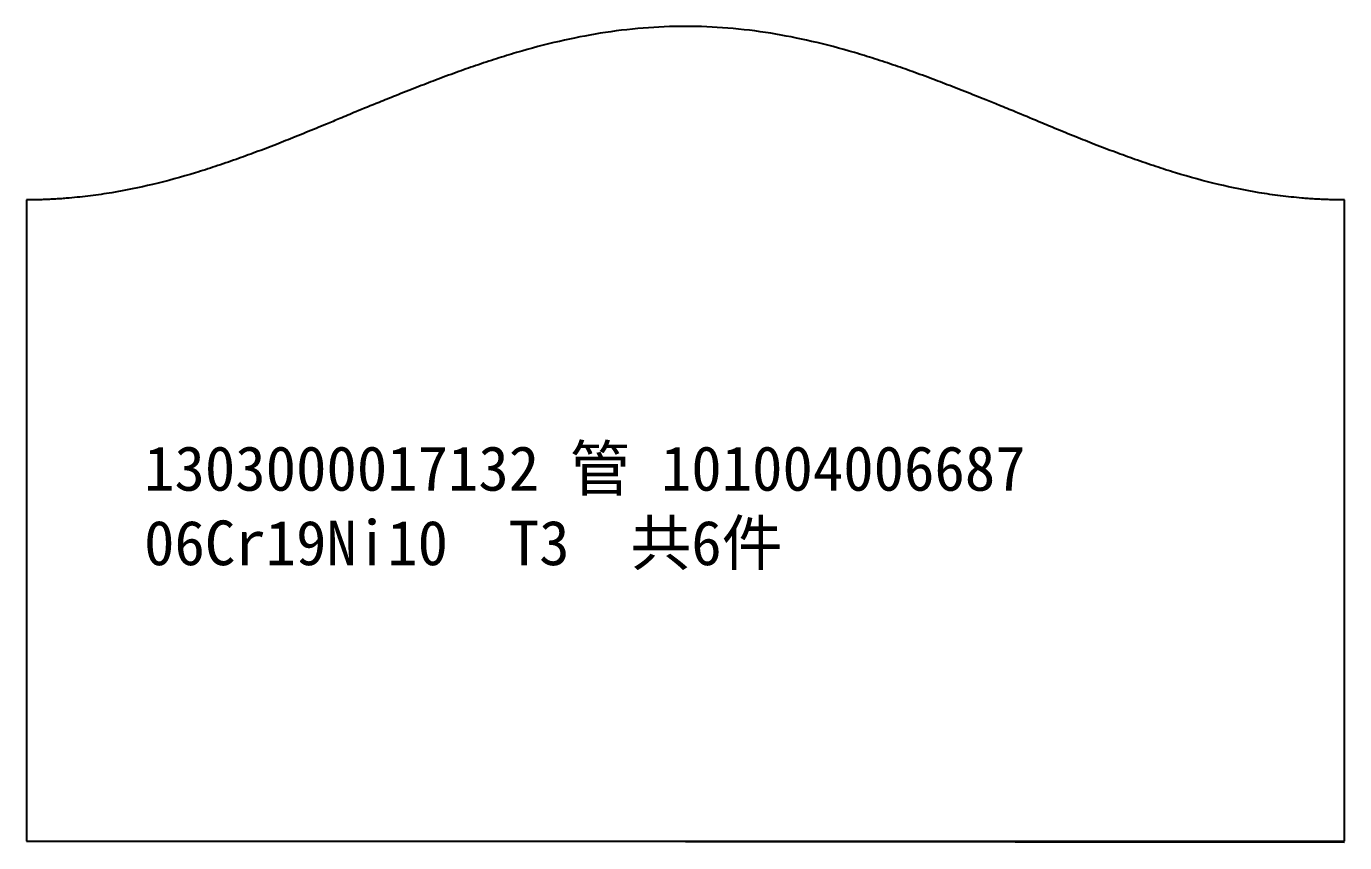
# Model space of a CAD drawing. Header units: millimetres. Extents: x -16 to 447564, y -223076 to 222851.
# Drawn here: x 7074 to 7693, y 1294 to 1678 of the extents above; entities that cross this region are included whole.
import ezdxf

# ---------------------------------------------------------------- set-up
doc = ezdxf.new("R2010")
doc.units = ezdxf.units.MM

# ---------------------------------------------------------------- blocks, each defined once
blk = doc.blocks.new('1303000017132_管_1010040066')
at = {"color": 7, "linetype": 'CONTINUOUS'}
for p, q in [((-619.83, 109.98), (-619.83, -191.58)), ((-0.19, -191.58), (-0.19, 109.98)), ((-619.83, -191.58), (-0.19, -191.58))]:
    blk.add_line(p, q, dxfattribs=at)
at = {"color": 7}
blk.add_line((-0.19, -192.2), (-619.83, -191.58), dxfattribs=at)
at = {"color": 7, "linetype": 'CONTINUOUS'}
for points, knots in [([(-155.05, 151.4), (-157.59, 152.43), (-162.2, 154.31), (-168.42, 156.83), (-175.4, 159.64), (-183.27, 162.75), (-192.77, 166.41), (-202.05, 169.85), (-211.62, 173.23), (-221.08, 176.36), (-234.11, 180.37), (-250.27, 184.65), (-270.12, 188.59), (-289.93, 191.01), (-310.01, 191.86), (-330.09, 191.01), (-349.91, 188.59), (-369.75, 184.65), (-385.91, 180.37), (-398.94, 176.36), (-408.4, 173.23), (-417.98, 169.85), (-427.25, 166.41), (-436.76, 162.75), (-445.6, 159.25), (-455.12, 155.41), (-461.34, 152.88), (-464.97, 151.4)], [0, 0, 0, 0, 0.02547, 0.046305, 0.062507, 0.095512, 0.125014, 0.157327, 0.187521, 0.219525, 0.250027, 0.31441, 0.37502, 0.43815, 0.5, 0.561848, 0.62498, 0.685588, 0.749974, 0.780473, 0.812479, 0.842671, 0.874986, 0.904486, 0.937493, 0.963532, 1, 1, 1, 1]), ([(-464.97, 151.4), (-467.5, 150.34), (-472.09, 148.41), (-478.3, 145.82), (-485.27, 142.93), (-493.11, 139.73), (-502.6, 135.96), (-511.85, 132.42), (-521.41, 128.94), (-530.85, 125.71), (-543.87, 121.58), (-560.03, 117.16), (-576.54, 113.77), (-589.65, 111.85), (-597.3, 111.03), (-602.55, 110.61), (-605.43, 110.42), (-608.31, 110.26), (-611.19, 110.13), (-614.07, 110.05), (-616.95, 109.99), (-618.87, 109.98), (-619.83, 109.98)], [0, 0, 0, 0, 0.050938, 0.092607, 0.125007, 0.19102, 0.250014, 0.314647, 0.37502, 0.439039, 0.500025, 0.628847, 0.749995, 0.812985, 0.874994, 0.892881, 0.910754, 0.928616, 0.946469, 0.964315, 0.982158, 1, 1, 1, 1]), ([(-0.19, 109.98), (-0.71, 109.98), (-1.75, 109.98), (-3.32, 110), (-4.88, 110.03), (-6.43, 110.06), (-7.99, 110.11), (-9.54, 110.17), (-11.09, 110.24), (-12.64, 110.31), (-14.19, 110.4), (-15.73, 110.5), (-17.27, 110.6), (-18.81, 110.72), (-23.17, 111.08), (-30.37, 111.85), (-43.48, 113.77), (-59.99, 117.16), (-76.15, 121.58), (-89.17, 125.71), (-98.61, 128.94), (-108.17, 132.42), (-117.42, 135.96), (-126.91, 139.73), (-135.74, 143.33), (-145.23, 147.28), (-151.43, 149.88), (-155.05, 151.4)], [0, 0, 0, 0, 0.009684, 0.019355, 0.029013, 0.03866, 0.048295, 0.057918, 0.067531, 0.077134, 0.086727, 0.09631, 0.105884, 0.115449, 0.125006, 0.187011, 0.250005, 0.371148, 0.499975, 0.560957, 0.62498, 0.685348, 0.749986, 0.808975, 0.874993, 0.927065, 1, 1, 1, 1])]:
    blk.add_open_spline(points, degree=3, knots=knots, dxfattribs=at)
at = {"color": 3, "insert": (-564.5, -5.74), "char_height": 21, "width": 535.0995, "attachment_point": 1}
blk.add_mtext('1303000017132 {\\fSimSun|b0|i0|c134|p2;管 }101004006687 06Cr19Ni10  T3  {\\fSimSun|b0|i0|c134|p2;共}6{\\fSimSun|b0|i0|c134|p2;件}', dxfattribs=at)
blk = doc.blocks.new('MERGE_0_250723凯迈2025WX-41-01号计划-下料图')
blk.add_blockref('1303000017132_管_1010040066', (-3631.0467, 1486.14171))

msp = doc.modelspace()

# ---------------------------------------------------------------- block references
msp.add_blockref('MERGE_0_250723凯迈2025WX-41-01号计划-下料图', (11324.57, 0))

doc.saveas('drawing.dxf')
